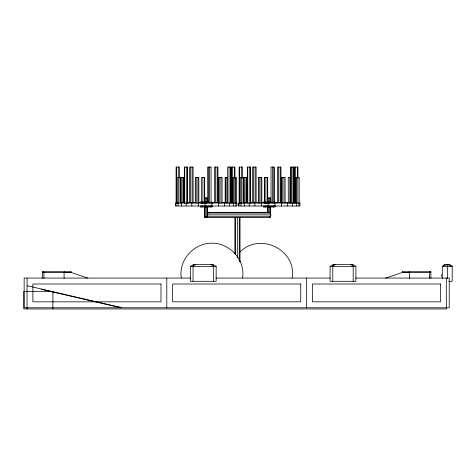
<?xml version="1.0" encoding="UTF-8"?>
<svg xmlns="http://www.w3.org/2000/svg" width="476" height="476" viewBox="0 0 476 476"><rect width="100%" height="100%" fill="white"/><g stroke="black" fill="none" stroke-linecap="round" stroke-linejoin="round"><path stroke-width="0.71" d="M242.564 277.93C245.545 260.152 229.759 242.915 211.933 243.159C194.101 242.915 178.321 260.152 181.302 277.93M292.222 277.984C296.709 249.442 259.521 231.663 239.595 252.322M193.042 281.304L193.042 266.405L193.417 264.591L213.052 264.591L216.152 266.405L216.152 281.304L190.317 281.304L190.317 266.405L193.417 264.591M332.795 281.304L332.795 266.405L333.17 264.591L352.805 264.591L355.905 266.405L355.905 281.304L330.07 281.304L330.07 266.405L333.17 264.591M27.388 286.13L27.459 285.796L120.963 307.46L120.886 307.793L41.055 289.295M204.739 213.075L204.21 214.896L204.739 216.711L206.031 217.467L269.053 217.467L270.338 216.711L270.874 214.896L270.338 213.075L269.481 212.57M206.031 217.467L207.316 216.711L207.845 214.896L207.316 213.075L270.338 213.075M193.042 266.405L195.487 264.591M332.795 266.405L335.241 264.591M448.826 281.304L452.2 281.304L452.2 266.405L447.369 264.591L442.281 266.405L442.281 278.466M385.548 278.168L402.333 272.45L409.348 272.45L409.348 278.341M208.036 167.052L208.054 203.079L207.994 167.052L211.076 167.052M274.057 167.052L274.057 203.079L274.099 167.052L271.017 167.052L271.076 203.079M227.831 177.346L225.231 177.346L225.231 202.348M291.294 177.346L288.254 177.346L288.313 202.348M204.507 197.933L207.548 197.933L207.548 202.389M267.53 197.933L270.57 197.933L270.57 202.389M200.331 202.002L208.244 202.002M210.886 202.002L212.028 202.002L212.028 202.937L210.886 202.937M263.353 202.002L271.266 202.002M273.908 202.002L275.051 202.002M181.285 202.377L184.224 202.377M187.092 202.377L195.469 202.377M198.403 202.377L201.211 202.377L201.211 203.079M208.286 202.377L206.554 202.377L206.554 203.079M211.404 202.377L219.067 202.377M221.768 202.377L227.724 202.377M248.061 202.377L244.307 202.377L244.343 203.079L244.242 177.346M250.251 202.377L258.92 202.377M261.247 202.377L264.68 202.377M271.308 202.377L269.571 202.377L269.571 203.079M282.149 202.377L274.194 202.377L274.194 203.079M284.862 202.377L291.407 202.377M200.902 202.937L206.179 202.937L206.179 202.002M275.051 206.084L263.353 206.084L263.353 207.018L275.051 207.018L274.961 203.079M207.512 212.32L269.053 212.32M207.845 214.896L270.874 214.896M207.316 216.711L270.338 216.711M207.548 217.234L204.507 217.234L204.507 206.84M269.053 217.234L270.57 217.234L270.57 215.747M190.317 266.405L216.152 266.405M330.07 266.405L355.905 266.405M42.525 271.719L71.114 271.719L71.114 272.403L87.887 278.168M430.917 271.719L402.327 271.719L402.327 272.403L430.917 272.409M42.519 272.409L71.114 272.403L64.087 272.45L64.087 278.341M190.596 278.067L24.145 278.067L24.145 307.776L449.225 307.776L449.225 278.067L355.626 278.067M215.872 278.067L330.35 278.067M119.541 307.044L120.963 307.46M350.735 264.591L353.18 266.405L353.18 281.304M210.981 264.591L213.426 266.405L213.426 281.304M352.805 264.591L353.18 266.405M213.052 264.591L213.426 266.405M447.369 264.591L447.482 278.466M446.589 307.776L446.589 308.948L23.8 308.948L23.8 291.419L52.913 291.419L52.913 308.948M446.315 278.067L446.315 307.776M441.341 274.61L441.341 276.377M430.857 271.719L430.917 278.299M429.655 271.719L429.655 272.403M429.513 272.409L429.513 278.299M409.253 271.719L409.253 272.403M402.393 271.719L402.393 272.403M306.562 278.067L306.562 307.776M299.196 203.079L299.196 177.346L295.899 177.346L295.899 203.079M298.946 203.079L298.946 206.007M297.958 178.083L297.958 167.052L294.513 167.052L294.513 203.079M297.851 177.346L297.851 203.079M297.393 167.052L297.393 178.083M296.429 203.079L296.429 206.007M296.203 177.346L296.203 203.079M295.673 167.052L295.673 203.079M294.031 203.079L294.031 167.052L290.717 167.052L290.717 203.079M293.704 167.052L293.704 203.079M292.556 203.079L292.556 206.007M292.044 167.052L292.044 203.079M291.044 167.052L291.044 203.079M289.973 202.377L289.973 203.079M289.86 177.346L289.842 203.079M287.51 203.079L287.51 206.007M285.106 203.079L285.106 177.346L281.673 177.346L281.673 203.079M283.928 177.346L283.928 203.079M282.214 177.346L282.214 203.079M281.542 203.079L281.542 206.007M280.959 202.348L280.959 167.052L277.454 167.052L277.454 202.348M280.168 167.052L280.168 202.348M278.412 167.052L278.412 202.348M274.325 202.377L274.325 203.079M273.337 206.084L273.337 207.018M272.593 167.052L272.593 203.079M270.57 206.84L270.57 214.265M270.124 197.933L270.124 202.389M270.124 206.84L270.124 212.778M269.202 202.002L269.202 202.937L265.067 202.937L265.067 202.002M269.202 206.084L269.202 207.018M269.053 197.933L269.053 203.127M269.053 206.84L269.053 212.778M268.095 203.079L268.095 206.007M267.976 197.933L267.976 203.127M267.976 206.84L267.976 212.778M267.708 197.933L267.708 177.346L264.501 177.346L264.519 203.079M267.524 177.346L267.53 203.127M267.53 206.84L267.53 212.778M266.203 202.377L266.203 203.079M266.001 202.377L266.001 203.079M265.917 177.346L265.917 203.079M265.067 206.084L265.067 207.018M264.692 177.346L264.68 203.079M261.848 203.079L261.848 177.346L258.343 177.346L258.343 203.079M261.282 203.079L261.282 206.007M260.967 177.346L260.967 203.079M259.212 177.346L259.212 203.079M256.118 202.348L256.118 167.052L252.619 167.052L252.619 202.348M255.118 167.052L255.118 202.348M254.868 203.079L254.868 206.007M253.369 167.052L253.369 202.348M250.941 202.377L250.941 203.079M250.781 202.377L250.781 203.079M250.614 203.079L250.614 167.052L247.33 167.052L247.33 203.079M250.328 167.052L250.328 203.079M249.251 167.052L249.174 206.007M247.609 167.052L247.609 203.079M246.36 202.348L246.36 177.346L240.243 177.346L240.243 203.079M245.931 177.346L245.931 202.348M244.485 203.079L244.485 206.007M243.718 177.346L243.718 203.079M243.057 177.346L243.057 203.079M242.528 178.083L242.528 167.052L239.107 167.052L239.107 203.079M241.338 167.052L241.338 178.083M241.32 177.346L241.32 203.079M241.04 203.079L241.04 206.007M240.029 217.467L240.029 262.074M239.624 167.052L239.624 203.079M239.279 217.467L239.279 261.33M239.006 203.079L239.006 206.007M237.459 217.467L237.459 257.611M236.173 203.079L236.173 177.346L232.877 177.346L232.877 203.079M235.923 203.079L235.923 206.007M235.876 177.346L235.876 203.079M235.638 217.467L235.638 254.636M234.936 178.083L234.936 167.052L231.491 167.052L231.491 203.079M234.829 177.346L234.829 203.079M234.882 217.467L234.882 253.892M234.37 167.052L234.37 178.083M233.407 203.079L233.407 206.007M233.18 177.346L233.18 203.079M232.651 167.052L232.651 203.079M231.009 203.079L231.009 167.052L227.689 167.052L227.689 203.079M230.681 167.052L230.681 203.079M229.533 203.079L229.533 206.007M229.021 167.052L229.021 203.079M226.951 202.377L226.951 203.079M226.838 177.346L226.82 203.079M225.291 177.346L225.291 202.348M224.488 203.079L224.488 206.007M222.084 203.079L222.084 177.346L218.651 177.346L218.651 203.079M220.906 177.346L220.906 203.079M219.192 177.346L219.192 203.079M218.52 203.079L218.52 206.007M217.937 202.348L217.937 167.052L214.432 167.052L214.432 202.348M217.145 167.052L217.145 202.348M215.39 167.052L215.39 202.348M211.939 203.079L211.939 206.007M211.784 202.377L211.784 203.079M211.659 202.377L211.659 203.079M211.035 167.052L211.076 203.079M210.315 206.084L210.315 207.018M209.571 167.052L209.571 203.079M207.548 206.84L207.548 212.778M207.102 197.933L207.102 202.389M207.102 206.84L207.102 217.234M206.786 202.377L206.786 203.079M206.179 206.084L206.179 207.018M206.031 197.933L206.031 203.127M206.031 206.84L206.031 217.234M205.073 203.079L205.073 206.007M204.954 197.933L204.954 203.127M204.954 206.84L204.954 217.234M204.686 197.933L204.686 177.346L201.479 177.346L201.479 202.348M204.501 177.346L204.507 203.127M202.895 177.346L202.895 203.079M202.8 202.377L202.8 203.079M202.603 202.377L202.603 203.079M202.044 202.002L202.044 202.937M202.044 206.084L202.044 207.018M198.825 203.079L198.825 177.346L195.321 177.346L195.321 203.079M198.26 203.079L198.26 206.007M197.945 177.346L197.945 203.079M196.189 177.346L196.189 203.079M193.095 202.348L193.095 167.052L189.597 167.052L189.597 202.348M192.096 167.052L192.096 202.348M191.846 203.079L191.846 206.007M190.346 167.052L190.346 202.348M187.919 202.377L187.919 203.079M187.758 202.377L187.758 203.079M187.586 203.079L187.586 167.052L184.307 167.052L184.307 203.079M187.306 167.052L187.306 203.079M186.229 167.052L186.229 203.079M186.152 203.079L186.152 206.007M184.587 167.052L184.587 203.079M183.337 202.348L183.337 177.346L177.221 177.346L177.221 203.079M182.909 177.346L182.909 202.348M181.463 203.079L181.463 206.007M181.32 202.377L181.285 203.079L181.219 177.346M180.696 177.346L180.696 203.079M180.035 177.346L180.035 203.079M179.506 178.083L179.506 167.052L176.084 167.052L176.084 203.079M178.316 167.052L178.298 203.079M178.018 203.079L178.018 206.007M176.602 167.052L176.602 203.079M175.983 203.079L175.983 206.007M166.808 278.067L166.808 307.776M71.043 271.719L71.043 272.403M64.189 271.719L64.189 272.403M43.923 272.409L43.923 278.299M43.78 271.719L43.78 272.403M42.584 271.719L42.519 278.299M27.055 278.067L27.055 308.948M444.566 264.591L442.281 266.405L452.2 266.405L449.915 264.591L444.566 264.591M236.947 203.079L175.46 203.079L175.46 206.007L236.947 206.007L236.947 203.079M299.969 203.079L238.482 203.079L238.482 206.007L299.969 206.007L299.969 203.079M212.028 206.084L200.331 206.084L200.331 207.018L212.028 207.018L212.028 206.084M160.989 284.005L32.88 284.005L32.88 301.832L160.989 301.832L160.989 284.005M300.737 284.005L172.633 284.005L172.633 301.832L300.737 301.832L300.737 284.005M440.49 284.005L312.387 284.005L312.387 301.832L440.49 301.832L440.49 284.005"/></g></svg>
